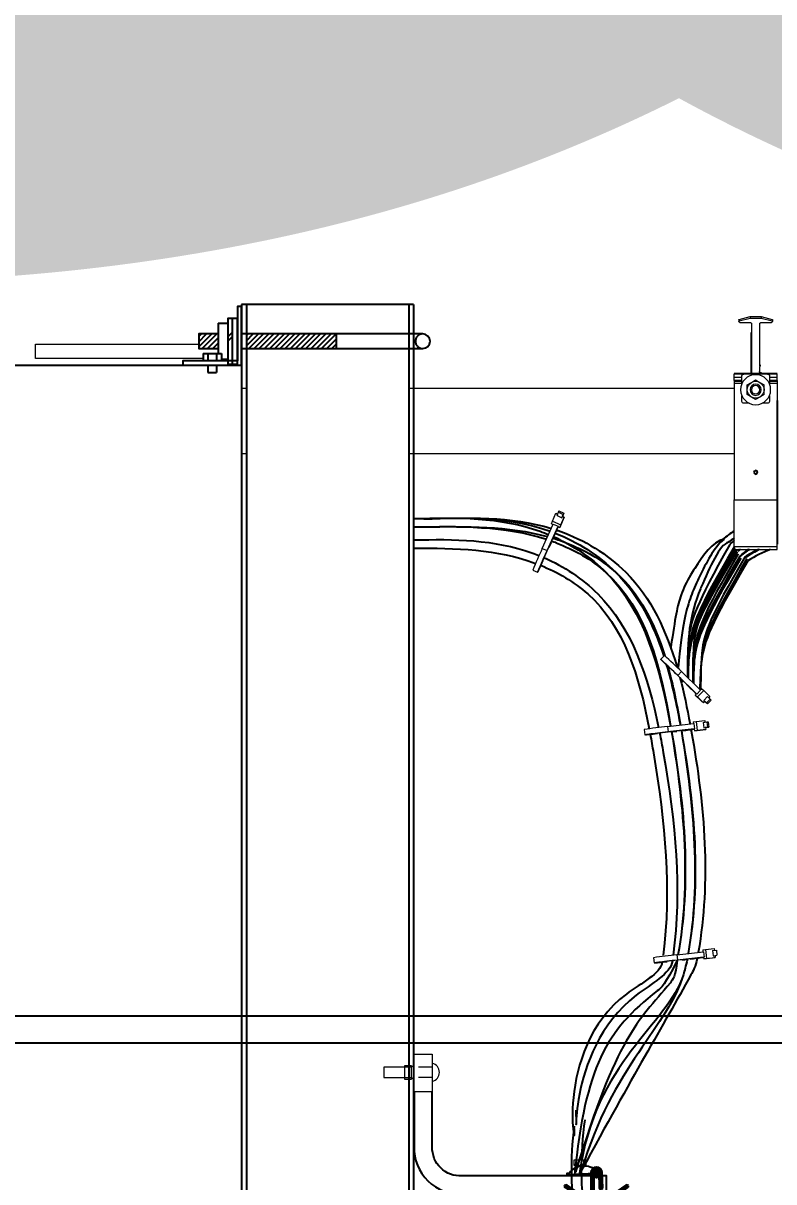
# Model space of a CAD drawing. Header units: feet. Extents: x -17 to 453, y -41 to 31.
# Drawn here: x 70.458 to 71.914, y -6.704 to -4.458 of the extents above; entities that cross this region are included whole.
import ezdxf
from ezdxf.enums import TextEntityAlignment as Align

# ---------------------------------------------------------------- set-up
doc = ezdxf.new("R2018")
doc.units = ezdxf.units.FT
doc.header["$MEASUREMENT"] = 0
doc.linetypes.add('HIDDEN', pattern=[0.375, 0.25, -0.125])
doc.linetypes.add('HIDDEN2', pattern=[0.1875, 0.125, -0.0625])
for name, color, linetype in [('ATI CENTER SUPPORT', 7, 'Continuous'), ('DC STRING CABLES', 30, 'Continuous'), ('E-COMB-BOX', 42, 'Continuous'), ('E-DETL', 1, 'Continuous'), ('G-ANNO-TEXT', 1, 'Continuous'), ('PDF2_Geometry', 7, 'Continuous'), ('S-BEAM', 7, 'Continuous'), ('S-BOLT', 93, 'Continuous'), ('S-STEL-ANGL', 3, 'Continuous')]:
    doc.layers.add(name, color=color, linetype=linetype)
doc.styles.add('NEI-A', font='arial.ttf')
doc.styles.get("Standard").update_dxf_attribs({"font": 'arial.ttf'})

# ---------------------------------------------------------------- blocks, each defined once
blk = doc.blocks.new('CLAMP')
at = {"color": 3, "linetype": 'Continuous', "lineweight": 15}
for p, q in [((-0.0144, 0.1299), (-0.0144, 0.12874)), ((-0.0048, 0.13264), (-0.01417, 0.13019)), ((-0.0048, 0.13149), (-0.01417, 0.12904)), ((-0.01417, 0.13019), (-0.01417, 0.12904)), ((-0.0048, 0.13264), (-0.0048, 0.13149)), ((0.0048, 0.13264), (-0.0048, 0.13264)), ((0.0048, 0.13149), (-0.0048, 0.13149)), ((0.0048, 0.13264), (0.0048, 0.13149)), ((0.01417, 0.13019), (0.0048, 0.13264)), ((0.01417, 0.12904), (0.0048, 0.13149)), ((0.01417, 0.13019), (0.01417, 0.12904)), ((0.0144, 0.1299), (0.0144, 0.12874)), ((-0.01312, 0.12747), (-0.004, 0.12747)), ((-0.0032, 0.12667), (-0.0032, 0.09099)), ((0.0032, 0.12421), (0.0032, 0.12667)), ((0.0032, 0.09099), (0.0032, 0.12421)), ((0.004, 0.12747), (0.01312, 0.12747)), ((-0.00371, 0.09163), (-0.0037, 0.09164)), ((-0.00371, 0.09163), (-0.00371, 0.09048)), ((-0.0032, 0.09099), (-0.00371, 0.09048)), ((-0.00371, 0.09048), (-0.0032, 0.08997)), ((-0.0032, 0.09214), (-0.0037, 0.09164)), ((-0.0032, 0.08997), (-0.0032, 0.08509)), ((0.0032, 0.09214), (0.0037, 0.09164)), ((0.0032, 0.09099), (0.00371, 0.09048)), ((0.00371, 0.09048), (0.0032, 0.08997)), ((0.0032, 0.08391), (0.0032, 0.08997)), ((0.00371, 0.09163), (0.0037, 0.09164)), ((0.00371, 0.09163), (0.00371, 0.09048)), ((-0.01823, 0.08077), (-0.01823, 0.08391)), ((-0.01823, 0.07824), (-0.01823, 0.08077)), ((-0.01823, 0.08077), (-0.01172, 0.08077)), ((-0.01172, 0.08281), (-0.01172, 0.08214)), ((-0.01172, 0.08214), (-0.01172, 0.07551)), ((-0.00718, 0.08391), (-0.01022, 0.08373)), ((-0.01022, 0.08391), (-0.01022, 0.08373)), ((-0.00355, 0.0851), (-0.00486, 0.0851)), ((-0.00355, 0.0851), (-0.00486, 0.0851)), ((-0.00486, 0.08479), (-0.00415, 0.08484)), ((-0.00415, 0.08409), (-0.00486, 0.08405)), ((-0.00415, 0.08484), (-0.00415, 0.08409)), ((0.01022, 0.08373), (0.00718, 0.08391)), ((0.01022, 0.08391), (0.01022, 0.08373)), ((0.01172, 0.08281), (0.01172, 0.08214)), ((0.01172, 0.07551), (0.01172, 0.08214)), ((0.01172, 0.08077), (0.01823, 0.08077)), ((0.01823, 0.08077), (0.01823, 0.08391)), ((0.01823, 0.07824), (0.01823, 0.08077)), ((-0.01823, 0.07824), (-0.01823, 0.07779)), ((-0.01823, 0.07824), (-0.01172, 0.07824)), ((-0.01823, 0.07779), (-0.01823, 0.07584)), ((-0.01172, 0.07779), (-0.01823, 0.07779)), ((-0.01823, 0.07584), (-0.01823, -0.02358)), ((-0.01172, 0.07584), (-0.01823, 0.07584)), ((-0.0036, 0.07661), (-0.00719, 0.07453)), ((-0.00719, 0.07038), (-0.00719, 0.07453)), ((-0.00719, 0.06623), (-0.00719, 0.07038)), ((0, 0.07868), (-0.0036, 0.07661)), ((0.0036, 0.07661), (0, 0.07868)), ((0.00719, 0.07453), (0.0036, 0.07661)), ((0.00719, 0.07038), (0.00719, 0.07453)), ((0.00719, 0.06623), (0.00719, 0.07038)), ((0.01172, 0.07824), (0.01823, 0.07824)), ((0.01823, 0.07779), (0.01172, 0.07779)), ((0.01823, 0.07584), (0.01172, 0.07584)), ((0.01823, 0.07824), (0.01823, 0.07779)), ((0.01823, 0.07779), (0.01823, 0.07584)), ((0.01823, 0.07584), (0.01823, -0.02358)), ((-0.01172, 0.06525), (-0.01172, 0.06046)), ((-0.00719, 0.06623), (-0.0036, 0.06415)), ((-0.0036, 0.06415), (0, 0.06208)), ((0, 0.06208), (0.0036, 0.06415)), ((0.0036, 0.06415), (0.00719, 0.06623)), ((0.01172, 0.06046), (0.01172, 0.06525)), ((-0.01012, 0.05887), (-0.00558, 0.05887)), ((0.00558, 0.05887), (0.01012, 0.05887)), ((0.01823, -0.02358), (-0.01823, -0.02358)), ((-0.01823, -0.06327), (-0.01823, -0.02358)), ((0.01823, -0.06327), (0.01823, -0.02358)), ((0.01823, -0.06327), (-0.01823, -0.06327)), ((-0.01823, -0.06573), (-0.01823, -0.06327)), ((0.01823, -0.06573), (-0.01823, -0.06573)), ((0.01823, -0.06573), (0.01823, -0.06327))]:
    blk.add_line(p, q, dxfattribs=at)
at = {"color": 3}
for p, q in [((-0.01823, 0.08391), (0.01823, 0.08391)), ((-0.01823, 0.0612), (-0.01823, -0.0612))]:
    blk.add_line(p, q, dxfattribs=at)
at = {"color": 3, "linetype": 'Continuous', "lineweight": 15}
for radius in [0.0128, 0.0048, 0.0036]:
    blk.add_circle((0, 0.07038), radius, dxfattribs=at)
at = {"color": 3}
blk.add_circle((0, 0), 0.00147, dxfattribs=at)
at = {"color": 3, "linetype": 'Continuous', "lineweight": 15}
for centre, radius, start, end in [((-0.0141, 0.1299), 0.0003, 104.67201, 179.98176), ((-0.0141, 0.12874), 0.0003, 104.67201, 179.98176), ((-0.01312, 0.12875), 0.00128, 180.02729, 270.02727), ((0.01312, 0.12875), 0.00128, 269.97273, 359.97271), ((0.0141, 0.1299), 0.0003, 0.01824, 75.32799), ((0.0141, 0.12874), 0.0003, 0.01824, 75.32799), ((-0.004, 0.12667), 0.000799, 0.02729, 90.02727), ((0.004, 0.12667), 0.000799, 89.97273, 179.97271), ((-0.01034, 0.0829), 0.00139, 133.11032, 183.53334), ((-0.01012, 0.08214), 0.0016, 93.32242, 179.97484), ((-0.00421, 0.08509), 0.00101, 273.32242, 359.97484), ((0.01012, 0.08214), 0.0016, 0.02516, 86.67758), ((0.01019, 0.08283), 0.00154, 359.07924, 44.42827), ((0, 0.07038), 0.00719, 120, 180), ((0, 0.07038), 0.00719, 180, 240), ((0, 0.07038), 0.00719, 60, 120), ((0, 0.07038), 0.00719, 0, 60), ((0, 0.07038), 0.00719, 300, 0), ((-0.01012, 0.06046), 0.0016, 180.02729, 270.02727), ((0, 0.07038), 0.00719, 240, 300), ((0.01012, 0.06046), 0.0016, 269.97273, 359.97271)]:
    blk.add_arc(centre, radius, start, end, dxfattribs=at)
blk.add_ellipse((-0.00421, 0.08591), major_axis=(0, 0.00107), ratio=0.942202, start_param=3.200091, end_param=4.712389, dxfattribs=at)
blk = doc.blocks.new('DETAIL_TITLE')
at = {"style": 'NEI-A', "flags": 8}
blk.add_attdef('#', text='', height=0.2, dxfattribs=at).set_placement((0.5922, -0.5109), align=Align.MIDDLE_CENTER)
at = {"lineweight": 30, "style": '', "flags": 104}
blk.add_attdef('DETAIL_TITLE', text='', height=0.2, dxfattribs=at).set_placement((0.9099, -0.5251), align=Align.BOTTOM_LEFT)
at = {"style": 'NEI-A'}
for tag, p in [('SCALE:', (0.9386, -0.7379)), ('1"_=_', (1.5474, -0.7379))]:
    blk.add_attdef(tag, text='', height=0.1, dxfattribs=at).set_placement(p, align=Align.BOTTOM_LEFT)
blk = doc.blocks.new('AWM 31-0150-01')
at = {"layer": 'PDF2_Geometry', "lineweight": 40}
for points in [[(-0.352, 0.014), (-0.391, -1.061)], [(-0.2, 0.008), (-0.233, -1.066)], [(0.2, -2.141), (0.2, 0.003)], [(0.357, -1.922), (0.357, 0.003)], [(-2.169, -1.021), (-0.11, -2.428)], [(-2.079, -0.892), (-0.042, -2.288)], [(0.115, -2.428), (2.169, -1.021)], [(0.481, -1.989), (2.079, -0.892)], [(-2.472, -2.231), (-3.029, -2.231)], [(-2.681, -2.389), (-3.029, -2.389)], [(-2.405, -2.361), (-2.399, -2.338)], [(0.042, -2.286), (0.166, -2.201)], [(2.411, -2.361), (2.405, -2.338)], [(2.478, -2.231), (3.035, -2.231)], [(2.681, -2.389), (3.035, -2.389)], [(-0.92, -3.644), (-2.568, -2.513)], [(-0.869, -3.486), (-2.377, -2.451)], [(-0.076, -2.496), (-0.076, -3.419)], [(0.082, -3.419), (0.082, -2.496)], [(0.875, -3.486), (2.383, -2.451)], [(0.925, -3.644), (2.568, -2.513)], [(-2.608, -3.908), (-3.029, -3.908)], [(-2.54, -4.038), (-2.534, -4.015)], [(-0.155, -3.655), (-0.875, -3.655)], [(-0.824, -3.498), (-0.155, -3.498)], [(-0.076, -3.734), (-0.076, -4.837)], [(0.082, -4.837), (0.082, -3.734)], [(0.16, -3.498), (0.83, -3.498)], [(0.88, -3.655), (0.16, -3.655)], [(2.546, -4.038), (2.535, -4.015)], [(2.613, -3.908), (3.035, -3.908)], [(-2.827, -4.066), (-3.029, -4.066)], [(-1.432, -5.062), (-2.72, -4.173)], [(-1.381, -4.904), (-2.512, -4.128)], [(1.387, -4.904), (2.518, -4.128)], [(1.432, -5.062), (2.726, -4.173)], [(2.833, -4.066), (3.035, -4.066)], [(-2.675, -5.63), (-3.029, -5.63)], [(-0.155, -5.073), (-1.387, -5.073)], [(-1.336, -4.916), (-0.155, -4.916)], [(-0.076, -5.152), (-0.076, -6.255)], [(0.082, -6.255), (0.082, -5.152)], [(0.16, -4.916), (1.342, -4.916)], [(1.387, -5.073), (0.16, -5.073)], [(2.681, -5.63), (3.035, -5.63)], [(-2.9, -5.788), (-3.029, -5.788)], [(-1.938, -6.48), (-2.788, -5.895)], [(-2.608, -5.754), (-2.602, -5.737)], [(-1.893, -6.323), (-2.579, -5.85)], [(-1.848, -6.334), (-0.155, -6.334)], [(0.16, -6.334), (1.848, -6.334)], [(1.893, -6.323), (2.585, -5.85)], [(1.944, -6.48), (2.793, -5.895)], [(2.613, -5.754), (2.608, -5.737)], [(2.9, -5.788), (3.035, -5.788)], [(-0.155, -6.491), (-1.893, -6.491)], [(-0.076, -6.57), (-0.076, -7.673)], [(0.082, -7.673), (0.082, -6.57)], [(1.899, -6.491), (0.16, -6.491)], [(-2.748, -7.347), (-3.029, -7.347)], [(-2.956, -7.504), (-3.029, -7.504)], [(-2.45, -7.898), (-2.844, -7.628)], [(-2.686, -7.471), (-2.675, -7.454)], [(-2.399, -7.741), (-2.653, -7.566)], [(-0.155, -7.91), (-2.405, -7.91)], [(-2.354, -7.752), (-0.155, -7.752)], [(-0.076, -7.988), (-0.076, -9.091)], [(0.082, -9.091), (0.082, -7.988)], [(0.16, -7.752), (2.36, -7.752)], [(2.411, -7.91), (0.16, -7.91)], [(2.405, -7.741), (2.658, -7.566)], [(2.456, -7.898), (2.85, -7.628)], [(2.686, -7.471), (2.681, -7.454)], [(2.754, -7.347), (3.035, -7.347)], [(2.962, -7.504), (3.035, -7.504)], [(-2.698, -9.316), (-3.074, -9.058)], [(-2.647, -9.159), (-2.99, -8.922)], [(2.658, -9.328), (-2.653, -9.328)], [(-2.608, -9.17), (-0.155, -9.17)], [(0.16, -9.17), (2.608, -9.17)], [(2.653, -9.159), (2.99, -8.922)], [(2.703, -9.316), (3.08, -9.058)]]:
    blk.add_lwpolyline(points, dxfattribs=at)
for centre, radius, start, end in [((0, 0), 0.357, 0.16009, 177.95878), ((0, 0), 0.2, 0.25333, 178.11979), ((-3.033, -2.312), 0.0752, 90.1758, 179.84038), ((-2.474, -2.313), 0.0756, 35.32389, 90.15228), ((0.439, -1.925), 0.0753, 242.07163, 303.51535), ((2.474, -2.313), 0.0756, 89.84772, 144.67611), ((-2.517, -2.444), 0.081, 190.0609, 235.39483), ((2.522, -2.444), 0.081, 304.60517, 349.9391), ((-2.604, -3.99), 0.0756, 35.32389, 90.15228), ((-0.158, -3.728), 0.0761, 359.41534, 90.68738), ((-3.033, -5.711), 0.0752, 90.1758, 179.84038), ((-2.677, -5.712), 0.0756, 35.32389, 90.15228), ((-0.158, -5.145), 0.0761, 359.41534, 90.68738), ((2.677, -5.712), 0.0756, 89.84772, 144.67611), ((-0.158, -6.573), 0.0761, 359.35584, 90.62798), ((-3.033, -7.428), 0.0752, 90.1758, 179.84038), ((-2.954, -7.587), 0.077, 8.46694, 90.54506), ((-2.798, -7.56), 0.081, 190.0609, 235.39483), ((-2.75, -7.428), 0.0756, 35.32389, 90.15228), ((-0.158, -7.991), 0.0761, 359.35584, 90.62798), ((2.756, -7.428), 0.0756, 89.84772, 144.67611), ((2.798, -7.56), 0.081, 304.60517, 349.9391)]:
    blk.add_arc(centre, radius, start, end, dxfattribs=at)
for points in [[(-2.184, -0.915), (-2.208, -0.948), (-2.199, -0.995), (-2.163, -1.02)], [(-2.079, -0.894), (-2.112, -0.87), (-2.159, -0.879), (-2.184, -0.915)], [(-0.391, -1.061), (-0.393, -1.102), (-0.359, -1.138), (-0.318, -1.14)], [(-0.318, -1.14), (-0.277, -1.142), (-0.241, -1.108), (-0.239, -1.066)], [(2.189, -0.915), (2.165, -0.879), (2.118, -0.87), (2.084, -0.894)], [(2.169, -1.02), (2.204, -0.995), (2.214, -0.948), (2.189, -0.915)], [(-3.108, -2.312), (-3.108, -2.355), (-3.074, -2.389), (-3.033, -2.389)], [(-2.602, -2.46), (-2.608, -2.423), (-2.639, -2.395), (-2.677, -2.395)], [(-2.407, -2.361), (-2.418, -2.393), (-2.407, -2.428), (-2.377, -2.449)], [(-2.403, -2.338), (-2.396, -2.316), (-2.399, -2.29), (-2.412, -2.269)], [(-0.042, -2.288), (-0.018, -2.303), (0.018, -2.303), (0.042, -2.286)], [(0.166, -2.201), (0.187, -2.186), (0.2, -2.164), (0.2, -2.139)], [(0.363, -1.924), (0.363, -1.954), (0.378, -1.978), (0.404, -1.991)], [(2.377, -2.449), (2.407, -2.428), (2.418, -2.393), (2.407, -2.361)], [(2.413, -2.269), (2.399, -2.29), (2.396, -2.316), (2.403, -2.338)], [(2.683, -2.395), (2.645, -2.395), (2.613, -2.423), (2.608, -2.46)], [(3.037, -2.389), (3.08, -2.389), (3.114, -2.355), (3.114, -2.314)], [(3.114, -2.314), (3.114, -2.271), (3.08, -2.237), (3.039, -2.237)], [(-0.082, -2.494), (-0.082, -2.468), (-0.095, -2.445), (-0.115, -2.43)], [(0.115, -2.43), (0.095, -2.445), (0.082, -2.468), (0.082, -2.492)], [(-3.031, -3.914), (-3.074, -3.914), (-3.108, -3.948), (-3.108, -3.989)], [(-3.108, -3.989), (-3.108, -4.032), (-3.074, -4.066), (-3.033, -4.066)], [(-2.536, -4.038), (-2.548, -4.07), (-2.536, -4.105), (-2.506, -4.126)], [(-2.533, -4.015), (-2.525, -3.993), (-2.529, -3.967), (-2.542, -3.946)], [(-0.914, -3.642), (-0.903, -3.651), (-0.888, -3.655), (-0.873, -3.655)], [(-0.869, -3.484), (-0.858, -3.494), (-0.843, -3.498), (-0.828, -3.498)], [(-0.158, -3.498), (-0.115, -3.498), (-0.082, -3.464), (-0.082, -3.423)], [(0.082, -3.421), (0.082, -3.464), (0.115, -3.498), (0.157, -3.498)], [(0.157, -3.661), (0.115, -3.661), (0.082, -3.695), (0.082, -3.738)], [(0.826, -3.498), (0.843, -3.498), (0.858, -3.494), (0.869, -3.484)], [(0.877, -3.655), (0.894, -3.655), (0.909, -3.651), (0.92, -3.642)], [(2.512, -4.126), (2.542, -4.105), (2.553, -4.07), (2.542, -4.038)], [(2.548, -3.946), (2.535, -3.967), (2.531, -3.993), (2.538, -4.015)], [(2.611, -3.914), (2.585, -3.914), (2.563, -3.925), (2.548, -3.946)], [(3.037, -4.066), (3.08, -4.066), (3.114, -4.032), (3.114, -3.991)], [(3.114, -3.991), (3.114, -3.948), (3.08, -3.914), (3.039, -3.914)], [(-2.756, -4.13), (-2.763, -4.096), (-2.795, -4.072), (-2.831, -4.072)], [(-2.752, -4.126), (-2.748, -4.145), (-2.737, -4.16), (-2.72, -4.171)], [(-0.158, -4.916), (-0.115, -4.916), (-0.082, -4.882), (-0.082, -4.841)], [(0.082, -4.839), (0.082, -4.882), (0.115, -4.916), (0.157, -4.916)], [(2.72, -4.171), (2.737, -4.16), (2.748, -4.145), (2.752, -4.126)], [(2.835, -4.072), (2.801, -4.072), (2.769, -4.096), (2.761, -4.13)], [(-1.426, -5.06), (-1.415, -5.07), (-1.4, -5.073), (-1.385, -5.073)], [(-1.375, -4.903), (-1.364, -4.912), (-1.349, -4.916), (-1.334, -4.916)], [(0.157, -5.079), (0.115, -5.079), (0.082, -5.113), (0.082, -5.156)], [(1.338, -4.916), (1.355, -4.916), (1.37, -4.912), (1.381, -4.903)], [(1.389, -5.073), (1.406, -5.073), (1.421, -5.07), (1.432, -5.06)], [(3.114, -5.713), (3.114, -5.67), (3.08, -5.636), (3.039, -5.636)], [(-3.108, -5.711), (-3.108, -5.754), (-3.074, -5.788), (-3.033, -5.788)], [(-2.823, -5.852), (-2.831, -5.818), (-2.863, -5.794), (-2.898, -5.794)], [(-2.819, -5.848), (-2.816, -5.867), (-2.804, -5.882), (-2.788, -5.893)], [(-2.609, -5.76), (-2.621, -5.792), (-2.609, -5.827), (-2.579, -5.848)], [(-2.606, -5.737), (-2.598, -5.715), (-2.602, -5.689), (-2.615, -5.668)], [(-1.887, -6.321), (-1.876, -6.33), (-1.861, -6.334), (-1.846, -6.334)], [(-0.158, -6.334), (-0.115, -6.334), (-0.082, -6.3), (-0.082, -6.259)], [(0.082, -6.257), (0.082, -6.3), (0.115, -6.334), (0.157, -6.334)], [(1.85, -6.334), (1.867, -6.334), (1.882, -6.33), (1.893, -6.321)], [(2.58, -5.848), (2.61, -5.827), (2.621, -5.792), (2.61, -5.76)], [(2.615, -5.668), (2.602, -5.689), (2.598, -5.715), (2.606, -5.737)], [(2.793, -5.893), (2.81, -5.882), (2.821, -5.867), (2.825, -5.848)], [(2.902, -5.794), (2.868, -5.794), (2.836, -5.818), (2.829, -5.852)], [(3.037, -5.788), (3.08, -5.788), (3.114, -5.754), (3.114, -5.713)], [(-1.938, -6.478), (-1.927, -6.488), (-1.912, -6.491), (-1.897, -6.491)], [(0.157, -6.497), (0.115, -6.497), (0.082, -6.531), (0.082, -6.574)], [(1.901, -6.491), (1.918, -6.491), (1.933, -6.488), (1.944, -6.478)], [(-3.108, -7.427), (-3.108, -7.471), (-3.074, -7.504), (-3.033, -7.504)], [(-2.683, -7.476), (-2.694, -7.508), (-2.683, -7.544), (-2.653, -7.564)], [(-2.679, -7.454), (-2.671, -7.431), (-2.675, -7.405), (-2.688, -7.384)], [(-2.45, -7.896), (-2.439, -7.906), (-2.424, -7.91), (-2.409, -7.91)], [(-2.399, -7.739), (-2.388, -7.748), (-2.373, -7.752), (-2.358, -7.752)], [(-0.158, -7.752), (-0.115, -7.752), (-0.082, -7.718), (-0.082, -7.677)], [(0.082, -7.675), (0.082, -7.718), (0.115, -7.752), (0.157, -7.752)], [(0.157, -7.915), (0.115, -7.915), (0.082, -7.949), (0.082, -7.992)], [(2.362, -7.752), (2.379, -7.752), (2.394, -7.748), (2.405, -7.739)], [(2.407, -7.91), (2.424, -7.91), (2.439, -7.906), (2.45, -7.896)], [(2.658, -7.564), (2.688, -7.544), (2.7, -7.508), (2.688, -7.476)], [(2.694, -7.384), (2.681, -7.405), (2.677, -7.431), (2.685, -7.454)], [(2.958, -7.51), (2.921, -7.51), (2.889, -7.538), (2.883, -7.576)], [(3.037, -7.504), (3.08, -7.504), (3.114, -7.471), (3.114, -7.429)], [(3.114, -7.429), (3.114, -7.386), (3.08, -7.352), (3.039, -7.352)], [(-3.095, -8.945), (-3.119, -8.979), (-3.11, -9.026), (-3.074, -9.05)], [(-2.99, -8.924), (-3.024, -8.9), (-3.071, -8.909), (-3.095, -8.945)], [(-2.698, -9.315), (-2.686, -9.324), (-2.671, -9.328), (-2.656, -9.328)], [(-2.647, -9.157), (-2.636, -9.166), (-2.621, -9.17), (-2.606, -9.17)], [(-0.158, -9.17), (-0.115, -9.17), (-0.082, -9.136), (-0.082, -9.095)], [(0.082, -9.093), (0.082, -9.136), (0.115, -9.17), (0.157, -9.17)], [(2.61, -9.17), (2.626, -9.17), (2.641, -9.166), (2.653, -9.157)], [(2.655, -9.328), (2.671, -9.328), (2.686, -9.324), (2.698, -9.315)], [(3.101, -8.945), (3.076, -8.909), (3.03, -8.9), (2.996, -8.924)], [(3.08, -9.05), (3.116, -9.026), (3.125, -8.979), (3.101, -8.945)]]:
    blk.add_open_spline(points, degree=3, dxfattribs=at)

msp = doc.modelspace()

# ---------------------------------------------------------------- hatches: boundary and pattern name
at = {"layer": 'S-BOLT'}
h = msp.add_hatch(dxfattribs=at)
h.set_pattern_fill('ANSI31', color=256, scale=0.056876)
h.set_pattern_definition([(45, (73.984143, -7.167986), (-0.005027202, 0.005027202), [])])
h.paths.add_polyline_path([(70.89074, -5.06001), (71.06563, -5.06001), (71.06563, -5.08845), (70.89074, -5.08845)])
h.paths.add_polyline_path([(70.79826, -5.06001), (70.83592, -5.06001), (70.83592, -5.08845), (70.79826, -5.08845)])

# ---------------------------------------------------------------- linework, layer by layer
for p, q in [((71.53137, -6.68937), (71.53137, -6.69149)), ((71.54456, -6.68862), (71.54456, -6.69149)), ((71.5738, -6.6945), (71.57289, -6.69508))]:
    msp.add_line(p, q)
at = {"color": 1, "extrusion": (0, -1, 0), "const_width": 4.44955, "elevation": 5.05703}
for points in [[(69.49272, 0), (70.83592, 0)], [(71.21493, 0), (71.87015, 0)]]:
    msp.add_lwpolyline(points, dxfattribs=at)
at = {"color": 1, "extrusion": (0, 1, 0), "const_width": 4.44955, "elevation": -5.13747}
msp.add_lwpolyline([(-71.21538, 0), (-71.83516, 0)], dxfattribs=at)
for points in [[(71.21606, -6.52913), (71.21606, -6.6363, 0.4344778), (71.3095, -6.72804), (71.58927, -6.72804), (71.58927, -6.6928), (71.30864, -6.6928, -0.4402873), (71.2513, -6.63679), (71.2513, -6.52913)], [(71.51282, -6.6928), (71.51282, -6.69085), (71.51459, -6.69149), (71.5159, -6.69085), (71.5159, -6.69149), (71.56601, -6.69149), (71.56653, -6.69077, 0.1836781), (71.56806, -6.69193, 0.1718381), (71.57246, -6.69159, 0.2157082), (71.57395, -6.68941, 0.0421125), (71.57405, -6.68827)], [(71.51456, -6.69149), (71.51285, -6.69056), (71.51285, -6.68775, -0.2452334), (71.51654, -6.68775, -0.4583544), (71.57072, -6.68326, -0.1356561), (71.57285, -6.68532)], [(71.51459, -6.69149), (71.51597, -6.68983), (71.5658, -6.6874), (71.56609, -6.68776), (71.56634, -6.68732, -0.3935693), (71.57, -6.68428, -0.1084821), (71.57285, -6.68532)]]:
    msp.add_lwpolyline(points, format="xyb")
for centre, radius in [((71.57009, -6.68826), 0.00396), ((71.56695, -6.68856), 0.000761), ((71.56723, -6.68696), 0.000761), ((71.56738, -6.68999), 0.000761), ((71.56824, -6.68574), 0.000761), ((71.56852, -6.68843), 0.000761), ((71.56859, -6.69103), 0.000761), ((71.56919, -6.68702), 0.000761), ((71.56937, -6.68966), 0.000761), ((71.56965, -6.68514), 0.000761), ((71.57009, -6.69147), 0.000761), ((71.57012, -6.68829), 0.000761), ((71.57076, -6.68684), 0.000761), ((71.57086, -6.69009), 0.000761), ((71.57121, -6.68532), 0.000761), ((71.57176, -6.68809), 0.000761), ((71.57236, -6.69046), 0.000761), ((71.57249, -6.68619), 0.000761), ((71.57314, -6.68914), 0.000761), ((71.57321, -6.68759), 0.000761)]:
    msp.add_circle(centre, radius)
for centre, radius, start, end in [((71.56999, -6.68854), 0.00716, 13.71434, 293.91757), ((71.57185, -6.69002), 0.00281, 277.95925, 38.35521), ((71.57001, -6.68847), 0.00713, 302.17194, 13.25795)]:
    msp.add_arc(centre, radius, start, end)
at = {"layer": 'ATI CENTER SUPPORT', "color": 2}
msp.add_line((71.87015, -5.05703), (71.87015, -5.13747), dxfattribs=at)
at = {"layer": 'ATI CENTER SUPPORT', "color": 8, "linetype": 'Continuous', "lineweight": 15}
for p, q in [((70.88135, -5.16539), (70.89074, -5.16539)), ((71.20555, -5.16539), (71.83711, -5.16539)), ((70.88135, -5.29203), (70.89074, -5.29203)), ((71.20555, -5.29203), (71.83711, -5.29203))]:
    msp.add_line(p, q, dxfattribs=at)
at = {"layer": 'ATI CENTER SUPPORT', "color": 1, "linetype": 'Continuous', "lineweight": 15}
for p, q in [((71.21493, -6.45699), (71.21493, -6.52913)), ((71.21493, -6.45699), (71.2513, -6.45699)), ((71.2513, -6.45699), (71.2513, -6.52913)), ((71.21087, -6.4821), (71.15715, -6.4821)), ((71.15715, -6.4821), (71.15715, -6.50226)), ((71.21087, -6.47914), (71.19749, -6.47914)), ((71.19749, -6.47914), (71.19749, -6.50511)), ((71.21493, -6.47914), (71.21087, -6.4821)), ((71.21087, -6.50511), (71.21087, -6.47914)), ((71.2513, -6.4821), (71.22457, -6.4821)), ((71.15715, -6.50226), (71.21087, -6.50226)), ((71.19749, -6.50511), (71.21087, -6.50511)), ((71.21087, -6.50226), (71.21493, -6.50562)), ((71.2513, -6.50226), (71.22457, -6.50226)), ((71.21493, -6.52913), (71.2513, -6.52913)), ((71.54986, -6.66218), (71.52608, -6.66218)), ((71.52608, -6.66218), (71.52608, -6.672)), ((71.52608, -6.672), (71.54986, -6.672)), ((71.53137, -6.66218), (71.53137, -6.67589)), ((71.54456, -6.66218), (71.54456, -6.67298)), ((71.54986, -6.672), (71.54986, -6.66218))]:
    msp.add_line(p, q, dxfattribs=at)
at = {"layer": 'ATI CENTER SUPPORT', "color": 2, "extrusion": (-1, 0, -1.22465e-16), "const_width": 4.44955, "elevation": -71.87129}
msp.add_lwpolyline([(5.13747, 0), (5.05703, 0)], dxfattribs=at)
at = {"layer": 'ATI CENTER SUPPORT', "color": 8, "linetype": 'Continuous', "lineweight": 15}
msp.add_lwpolyline([(70.8067, -5.10746), (70.48192, -5.10746), (70.48192, -5.07978), (70.79826, -5.07978)], dxfattribs=at)
msp.add_arc((71.24718, -6.49202), 0.01789, 283.31521, 76.68479, dxfattribs=at)
at = {"layer": 'DC STRING CABLES'}
for points, knots in [([(71.21576, -5.41885), (71.30601, -5.4159), (71.39629, -5.41295), (71.47973, -5.44276), (71.47976, -5.44277)], [0, 0, 0, 0, 4.659376, 4.6607503, 4.6607503, 4.6607503, 4.6607503]), ([(71.21493, -5.41825), (71.29901, -5.41565), (71.38863, -5.41493), (71.47144, -5.44683), (71.47689, -5.44909)], [0.3172302, 0.3172302, 0.3172302, 0.3172302, 4.659376, 4.9677961, 4.9677961, 4.9677961, 4.9677961]), ([(71.21493, -5.45969), (71.29369, -5.45757), (71.3767, -5.45867), (71.45382, -5.48801), (71.45836, -5.48985)], [0.5886467, 0.5886467, 0.5886467, 0.5886467, 4.659376, 4.9155113, 4.9155113, 4.9155113, 4.9155113]), ([(71.48503, -5.45603), (71.49379, -5.45871), (71.53777, -5.47387), (71.63738, -5.5309), (71.68285, -5.62141), (71.7024, -5.68439)], [4.3905786, 4.3905786, 4.3905786, 4.3905786, 4.8751145, 6.8438181, 10.2079612, 10.2079612, 10.2079612, 10.2079612]), ([(71.48633, -5.45315), (71.52402, -5.47002), (71.65267, -5.55577), (71.69332, -5.70952), (71.71364, -5.82089)], [5.1467727, 5.1467727, 5.1467727, 5.1467727, 7.3005954, 13.0023604, 13.0023604, 13.0023604, 13.0023604]), ([(71.48941, -5.44638), (71.53313, -5.46344), (71.6306, -5.52478), (71.68014, -5.62315), (71.70024, -5.68483)], [4.8410384, 4.8410384, 4.8410384, 4.8410384, 7.3005954, 10.6386423, 10.6386423, 10.6386423, 10.6386423]), ([(71.49213, -5.44039), (71.4944, -5.44115), (71.54407, -5.45832), (71.65492, -5.52572), (71.70581, -5.63646), (71.72616, -5.7065)], [4.5327918, 4.5327918, 4.5327918, 4.5327918, 4.659376, 7.3005954, 11.0259441, 11.0259441, 11.0259441, 11.0259441]), ([(71.8174, -5.4578), (71.7941, -5.46359), (71.77723, -5.48943), (71.76037, -5.51527), (71.75763, -5.51947), (71.75489, -5.52367), (71.7523, -5.52794), (71.74492, -5.5401), (71.72875, -5.5735), (71.72263, -5.60994), (71.71398, -5.6678)], [5.4859421, 5.4859421, 5.4859421, 5.4859421, 7.0820724, 7.0820724, 7.0820724, 7.3414515, 7.3414515, 7.3414515, 8.0800101, 9.2796074, 9.2796074, 9.2796074, 9.2796074]), ([(71.8174, -5.4578), (71.79699, -5.47522), (71.78301, -5.5035), (71.76904, -5.53177), (71.7672, -5.53549), (71.76537, -5.5392), (71.76362, -5.54296), (71.75829, -5.55442), (71.744, -5.59201), (71.73543, -5.6311), (71.72832, -5.70697)], [1.4614435, 1.4614435, 1.4614435, 1.4614435, 3.1212178, 3.1212178, 3.1212178, 3.3392772, 3.3392772, 3.3392772, 4.0041786, 5.448444, 5.448444, 5.448444, 5.448444]), ([(71.83711, -5.4558), (71.83296, -5.45863), (71.82867, -5.46176), (71.82449, -5.46505), (71.82427, -5.46523)], [1.31604295, 1.31604295, 1.31604295, 1.31604295, 1.5818523, 1.59687353, 1.59687353, 1.59687353, 1.59687353]), ([(71.48251, -5.46158), (71.48563, -5.46269), (71.52383, -5.47692), (71.6581, -5.55378), (71.69462, -5.708), (71.71374, -5.82088)], [4.7008971, 4.7008971, 4.7008971, 4.7008971, 4.8751145, 6.8438181, 12.542802, 12.542802, 12.542802, 12.542802]), ([(71.8283, -5.4684), (71.76202, -5.58596), (71.74779, -5.6361), (71.74624, -5.68734), (71.74609, -5.72216)], [7.2585305, 7.2585305, 7.2585305, 7.2585305, 8.8243271, 9.9570716, 9.9570716, 9.9570716, 9.9570716]), ([(71.82917, -5.4634), (71.81144, -5.46386), (71.79371, -5.50385), (71.77599, -5.54384), (71.77446, -5.54728), (71.77293, -5.55072), (71.77147, -5.5542), (71.7611, -5.57886), (71.74709, -5.63116), (71.74684, -5.68466), (71.74683, -5.72476)], [4.9397204, 4.9397204, 4.9397204, 4.9397204, 7.2275003, 7.2275003, 7.2275003, 7.4245416, 7.4245416, 7.4245416, 8.8243271, 10.2358686, 10.2358686, 10.2358686, 10.2358686]), ([(71.84019, -5.47871), (71.76599, -5.60187), (71.75109, -5.65005), (71.74795, -5.69926), (71.74751, -5.72717)], [6.9949312, 6.9949312, 6.9949312, 6.9949312, 8.8243271, 9.5936648, 9.5936648, 9.5936648, 9.5936648]), ([(71.83698, -5.4736), (71.76489, -5.59475), (71.75014, -5.64464), (71.74799, -5.69562), (71.74773, -5.71463)], [7.1375706, 7.1375706, 7.1375706, 7.1375706, 8.8243271, 9.8254914, 9.8254914, 9.8254914, 9.8254914]), ([(71.84052, -5.47927), (71.77166, -5.59693), (71.75637, -5.65064), (71.75656, -5.70698), (71.75656, -5.73543), (71.75656, -5.73604)], [7.1968332, 7.1968332, 7.1968332, 7.1968332, 8.646749, 10.1141937, 10.1466059, 10.1466059, 10.1466059, 10.1466059]), ([(71.8377, -5.47474), (71.77076, -5.58973), (71.75716, -5.64052), (71.75735, -5.69534), (71.75734, -5.72539), (71.75734, -5.72762)], [7.3618086, 7.3618086, 7.3618086, 7.3618086, 8.646749, 10.1141937, 10.231989, 10.231989, 10.231989, 10.231989]), ([(71.8648, -5.47792), (71.86369, -5.47866), (71.85906, -5.48187), (71.85088, -5.48877), (71.84759, -5.49153)], [4.83417118, 4.83417118, 4.83417118, 4.83417118, 4.90495945, 5.13230287, 5.13230287, 5.13230287, 5.13230287]), ([(71.8648, -5.47792), (71.86369, -5.47866), (71.85906, -5.48187), (71.85462, -5.48533), (71.85133, -5.48809)], [4.83417118, 4.83417118, 4.83417118, 4.83417118, 4.90495945, 5.13230287, 5.13230287, 5.13230287, 5.13230287]), ([(71.88583, -5.47792), (71.87717, -5.48221), (71.86784, -5.48762), (71.85918, -5.49394), (71.85827, -5.49461)], [4.39714909, 4.39714909, 4.39714909, 4.39714909, 4.90495945, 4.96470269, 4.96470269, 4.96470269, 4.96470269]), ([(71.46791, -5.49387), (71.5066, -5.51081), (71.6256, -5.58938), (71.66997, -5.72563), (71.69026, -5.82349)], [5.0961601, 5.0961601, 5.0961601, 5.0961601, 7.3005954, 12.330916, 12.330916, 12.330916, 12.330916]), ([(71.84251, -5.48252), (71.76642, -5.60731), (71.75148, -5.65385), (71.74754, -5.70135), (71.74699, -5.72532)], [6.8734961, 6.8734961, 6.8734961, 6.8734961, 8.8243271, 9.3864259, 9.3864259, 9.3864259, 9.3864259]), ([(71.84988, -5.49512), (71.77597, -5.61861), (71.75991, -5.66824), (71.75718, -5.71961), (71.75684, -5.73631)], [6.8170484, 6.8170484, 6.8170484, 6.8170484, 8.646749, 9.5260814, 9.5260814, 9.5260814, 9.5260814]), ([(71.84777, -5.49143), (71.77556, -5.61311), (71.7597, -5.66406), (71.75786, -5.71684), (71.75768, -5.73713)], [6.9380093, 6.9380093, 6.9380093, 6.9380093, 8.646749, 9.7146537, 9.7146537, 9.7146537, 9.7146537]), ([(71.84481, -5.48637), (71.77448, -5.60588), (71.75888, -5.65848), (71.75815, -5.713), (71.75812, -5.73756)], [7.0793461, 7.0793461, 7.0793461, 7.0793461, 8.646749, 9.9400195, 9.9400195, 9.9400195, 9.9400195]), ([(71.86363, -5.50021), (71.78973, -5.6237), (71.77282, -5.67594), (71.77069, -5.73011), (71.77047, -5.74953)], [6.8170484, 6.8170484, 6.8170484, 6.8170484, 8.646749, 9.6686441, 9.6686441, 9.6686441, 9.6686441]), ([(71.86152, -5.49651), (71.78931, -5.6182), (71.77264, -5.67179), (71.77146, -5.7274), (71.77139, -5.75042)], [6.9380093, 6.9380093, 6.9380093, 6.9380093, 8.646749, 9.8585601, 9.8585601, 9.8585601, 9.8585601]), ([(71.85857, -5.49146), (71.78823, -5.61097), (71.77196, -5.66583), (71.77187, -5.72279), (71.77188, -5.74966)], [7.0793461, 7.0793461, 7.0793461, 7.0793461, 8.646749, 10.0632139, 10.0632139, 10.0632139, 10.0632139]), ([(71.46134, -5.50873), (71.4947, -5.52219), (71.61294, -5.59123), (71.65306, -5.72542), (71.67213, -5.82586)], [4.9601861, 4.9601861, 4.9601861, 4.9601861, 6.8438181, 11.9216807, 11.9216807, 11.9216807, 11.9216807]), ([(71.67401, -5.83594), (71.67621, -5.84799), (71.70165, -5.99596), (71.71544, -6.1388), (71.69915, -6.26491)], [12.09148, 12.09148, 12.09148, 12.09148, 12.6997435, 19.5495085, 19.5495085, 19.5495085, 19.5495085]), ([(71.69233, -5.83368), (71.69487, -5.84637), (71.72225, -5.99323), (71.73542, -6.13801), (71.71856, -6.26491)], [12.5053467, 12.5053467, 12.5053467, 12.5053467, 13.1565208, 20.0174396, 20.0174396, 20.0174396, 20.0174396]), ([(71.73433, -5.82884), (71.73439, -5.8292), (71.7608, -5.97712), (71.77276, -6.12293), (71.74753, -6.26148)], [13.1380285, 13.1380285, 13.1380285, 13.1380285, 13.1565208, 20.713554, 20.713554, 20.713554, 20.713554]), ([(71.73433, -5.82884), (71.73441, -5.82929), (71.7593, -5.97911), (71.77219, -6.12365), (71.74751, -6.26148)], [12.6768201, 12.6768201, 12.6768201, 12.6768201, 12.6997435, 20.2487581, 20.2487581, 20.2487581, 20.2487581]), ([(71.75322, -5.82679), (71.75341, -5.82784), (71.77986, -5.97567), (71.79189, -6.12139), (71.76718, -6.25928)], [13.103143, 13.103143, 13.103143, 13.103143, 13.1565208, 20.6735066, 20.6735066, 20.6735066, 20.6735066]), ([(71.6974, -6.27773), (71.69397, -6.30129), (71.47156, -6.4039), (71.53372, -6.67933), (71.5268, -6.59683)], [19.7818348, 19.7818348, 19.7818348, 19.7818348, 21.0651842, 27.5070103, 27.5070103, 27.5070103, 27.5070103]), ([(71.71747, -6.27558), (71.71326, -6.30121), (71.4971, -6.40924), (71.53491, -6.66924), (71.53036, -6.56536)], [20.248696, 20.248696, 20.248696, 20.248696, 21.5219615, 27.743092, 27.743092, 27.743092, 27.743092]), ([(71.72636, -6.27456), (71.7031, -6.32244), (71.59034, -6.40668), (71.54936, -6.48029), (71.52719, -6.69061)], [21.0095298, 21.0095298, 21.0095298, 21.0095298, 21.5219615, 28.4143985, 28.4143985, 28.4143985, 28.4143985]), ([(71.7264, -6.27456), (71.7231, -6.30616), (71.65076, -6.39505), (71.61055, -6.42006), (71.52902, -6.68562)], [20.545889, 20.545889, 20.545889, 20.545889, 21.0651842, 27.951531, 27.951531, 27.951531, 27.951531]), ([(71.74616, -6.27231), (71.74252, -6.28717), (71.71883, -6.39414), (71.56628, -6.47179), (71.5371, -6.68749)], [20.545889, 20.545889, 20.545889, 20.545889, 21.0651842, 27.7307788, 27.7307788, 27.7307788, 27.7307788]), ([(71.76518, -6.27108), (71.76174, -6.28709), (71.70195, -6.39602), (71.6395, -6.49971), (71.54109, -6.68176)], [21.0095298, 21.0095298, 21.0095298, 21.0095298, 21.5219615, 27.9699962, 27.9699962, 27.9699962, 27.9699962]), ([(71.74613, -6.27231), (71.74248, -6.28709), (71.7185, -6.3943), (71.59953, -6.48212), (71.54109, -6.68176)], [21.0095298, 21.0095298, 21.0095298, 21.0095298, 21.5219615, 28.1937087, 28.1937087, 28.1937087, 28.1937087]), ([(71.52644, -6.59612), (71.51857, -6.65913), (71.5191, -6.75243), (71.54353, -6.84122), (71.55129, -6.86944)], [28.3391401, 28.3391401, 28.3391401, 28.3391401, 31.6461125, 33.1870738, 33.1870738, 33.1870738, 33.1870738]), ([(71.54729, -6.58382), (71.53782, -6.65073), (71.53726, -6.74832), (71.56275, -6.84094), (71.57051, -6.86916)], [28.5860616, 28.5860616, 28.5860616, 28.5860616, 32.1028898, 33.6438512, 33.6438512, 33.6438512, 33.6438512])]:
    msp.add_open_spline(points, degree=3, knots=knots, dxfattribs=at)
for points in [[(71.23501, -5.41885), (71.31928, -5.41609), (71.40356, -5.41334), (71.48227, -5.43724)], [(71.21625, -5.43436), (71.30383, -5.433), (71.39141, -5.43164), (71.47274, -5.45824)], [(71.23551, -5.43436), (71.31704, -5.4331), (71.39857, -5.43183), (71.47506, -5.45312)], [(71.83711, -5.44229), (71.82951, -5.44723), (71.82212, -5.45253), (71.81498, -5.45816)], [(71.21493, -5.47579), (71.29623, -5.47496), (71.37684, -5.47722), (71.45174, -5.50502)], [(71.83711, -5.46043), (71.83414, -5.46304), (71.83124, -5.46573), (71.82841, -5.4685)], [(71.83711, -5.47303), (71.8366, -5.47347), (71.8361, -5.47391), (71.8356, -5.47436)], [(71.83711, -5.47409), (71.83684, -5.47437), (71.83656, -5.47466), (71.83629, -5.47494)], [(71.84618, -5.47792), (71.84514, -5.47884), (71.84411, -5.47978), (71.84309, -5.48073)], [(71.849, -5.47792), (71.84738, -5.47915), (71.84577, -5.48041), (71.84418, -5.48169)], [(71.86687, -5.47792), (71.86157, -5.48111), (71.85267, -5.48796), (71.84768, -5.49161)], [(71.86687, -5.47792), (71.86157, -5.48111), (71.8564, -5.48453), (71.85141, -5.48817)], [(71.88408, -5.47792), (71.87475, -5.48252), (71.86569, -5.48767), (71.85706, -5.49346)], [(71.90766, -5.47792), (71.8923, -5.48382), (71.8773, -5.4909), (71.86375, -5.49997)], [(71.70525, -5.7009), (71.71668, -5.73909), (71.7252, -5.77893), (71.73251, -5.81877)], [(71.70803, -5.70352), (71.71842, -5.74087), (71.72602, -5.7799), (71.73263, -5.81876)], [(71.7316, -5.72616), (71.73942, -5.75582), (71.74576, -5.78623), (71.75137, -5.81666)], [(71.71544, -5.83103), (71.74034, -5.98132), (71.7531, -6.1263), (71.72764, -6.26491)], [(71.71546, -5.83103), (71.74185, -5.97942), (71.75364, -6.12568), (71.72764, -6.26491)]]:
    msp.add_open_spline(points, degree=3, dxfattribs=at)
at = {"layer": 'E-COMB-BOX'}
for points in [[(70.88135, -6.82673), (70.36947, -6.82673), (70.36947, -5.12044), (70.88135, -5.12044)], [(70.88135, -5.12044), (70.88135, -6.82673)]]:
    msp.add_lwpolyline(points, dxfattribs=at)
at = {"layer": 'E-DETL', "linetype": 'Continuous', "lineweight": 0}
for p, q in [((71.48431, -5.42324), (71.49127, -5.40789)), ((71.49127, -5.40789), (71.49452, -5.40934)), ((71.49326, -5.41248), (71.49595, -5.40573)), ((71.49326, -5.41248), (71.50264, -5.41669)), ((71.49595, -5.40573), (71.49708, -5.40325)), ((71.49595, -5.40573), (71.50533, -5.40994)), ((71.49708, -5.40325), (71.50646, -5.40746)), ((71.50264, -5.41669), (71.50533, -5.40994)), ((71.50264, -5.41669), (71.50377, -5.41421)), ((71.50646, -5.40746), (71.50377, -5.41421)), ((71.50401, -5.4136), (71.50743, -5.41513)), ((71.50533, -5.40994), (71.50646, -5.40746)), ((71.46463, -5.47612), (71.48602, -5.42898)), ((71.49507, -5.434), (71.47368, -5.48114)), ((71.47401, -5.48033), (71.49539, -5.43319)), ((71.48231, -5.42827), (71.48431, -5.42324)), ((71.48231, -5.42827), (71.48565, -5.42978)), ((71.48431, -5.42324), (71.50046, -5.43048)), ((71.48602, -5.42898), (71.49539, -5.43319)), ((71.49539, -5.43319), (71.49507, -5.434)), ((71.49507, -5.434), (71.49846, -5.43552)), ((71.50542, -5.42017), (71.49846, -5.43552)), ((71.49846, -5.43552), (71.50046, -5.43048)), ((71.50046, -5.43048), (71.50743, -5.41513)), ((71.50743, -5.41513), (71.50542, -5.42017)), ((71.46463, -5.47612), (71.47401, -5.48033)), ((71.47827, -5.47327), (71.48072, -5.46787)), ((71.4804, -5.46868), (71.4783, -5.47329)), ((71.47988, -5.46749), (71.48072, -5.46787)), ((71.48184, -5.46548), (71.4804, -5.46868)), ((71.48072, -5.46787), (71.4818, -5.46548)), ((71.44635, -5.51799), (71.45573, -5.5222)), ((71.70147, -5.68355), (71.69435, -5.69096)), ((71.76412, -5.75774), (71.72695, -5.72171)), ((71.73473, -5.71488), (71.72761, -5.72229)), ((71.72761, -5.72229), (71.76477, -5.75832)), ((71.73642, -5.73223), (71.73278, -5.7287)), ((71.73282, -5.72868), (71.73707, -5.73281)), ((71.73473, -5.71488), (71.77189, -5.75091)), ((71.73894, -5.73467), (71.73642, -5.73223)), ((71.73771, -5.73214), (71.73707, -5.73281)), ((71.73707, -5.73281), (71.73895, -5.73463)), ((71.77189, -5.75091), (71.76477, -5.75832)), ((71.77788, -5.75124), (71.76561, -5.764)), ((71.77381, -5.74765), (71.77127, -5.7503)), ((71.77381, -5.74765), (71.77788, -5.75124)), ((71.77788, -5.75124), (71.78998, -5.76297)), ((71.76412, -5.75774), (71.76154, -5.76041)), ((71.76154, -5.76041), (71.76561, -5.764)), ((71.77365, -5.77215), (71.76154, -5.76041)), ((71.76477, -5.75832), (71.76412, -5.75774)), ((71.76561, -5.764), (71.77771, -5.77574)), ((71.77771, -5.77574), (71.77365, -5.77215)), ((71.78031, -5.77304), (71.77771, -5.77574)), ((71.78498, -5.7633), (71.77786, -5.77071)), ((71.77786, -5.77071), (71.78331, -5.77552)), ((71.77786, -5.77071), (71.77981, -5.7726)), ((71.78526, -5.77741), (71.77981, -5.7726)), ((71.79043, -5.76811), (71.78331, -5.77552)), ((71.78498, -5.7633), (71.79043, -5.76811)), ((71.79238, -5.77), (71.78526, -5.77741)), ((71.78998, -5.76297), (71.78752, -5.76553)), ((71.79043, -5.76811), (71.79238, -5.77)), ((71.78331, -5.77552), (71.78526, -5.77741)), ((71.70756, -5.82157), (71.759, -5.8158)), ((71.75771, -5.81225), (71.76307, -5.8114)), ((71.75771, -5.81225), (71.75813, -5.8159)), ((71.759, -5.8158), (71.76019, -5.82601)), ((71.76307, -5.8114), (71.77981, -5.80952)), ((71.76307, -5.8114), (71.76511, -5.82898)), ((71.77688, -5.81358), (71.78406, -5.81243)), ((71.77688, -5.81358), (71.77807, -5.82379)), ((71.77981, -5.80952), (71.78023, -5.81305)), ((71.78406, -5.81243), (71.78676, -5.81213)), ((71.78406, -5.81243), (71.78525, -5.82264)), ((71.78676, -5.81213), (71.78795, -5.82234)), ((71.66224, -5.82731), (71.66343, -5.83752)), ((71.70756, -5.82157), (71.70875, -5.83178)), ((71.75933, -5.82615), (71.70789, -5.83192)), ((71.70875, -5.83178), (71.76019, -5.82601)), ((71.72203, -5.8313), (71.71699, -5.83187)), ((71.717, -5.83183), (71.72289, -5.83117)), ((71.72551, -5.83091), (71.72203, -5.8313)), ((71.72278, -5.83025), (71.72289, -5.83117)), ((71.72289, -5.83117), (71.72549, -5.83087)), ((71.76019, -5.82601), (71.75933, -5.82615)), ((71.75933, -5.82615), (71.75976, -5.82984)), ((71.77651, -5.82796), (71.75976, -5.82984)), ((71.75976, -5.82984), (71.76511, -5.82898)), ((71.76511, -5.82898), (71.78186, -5.8271)), ((71.78186, -5.8271), (71.77651, -5.82796)), ((71.77807, -5.82379), (71.78525, -5.82264)), ((71.77807, -5.82379), (71.78078, -5.82349)), ((71.78795, -5.82234), (71.78078, -5.82349)), ((71.78143, -5.82338), (71.78186, -5.8271)), ((71.78525, -5.82264), (71.78795, -5.82234)), ((71.72589, -6.26391), (71.77733, -6.25814)), ((71.72589, -6.26391), (71.72708, -6.27412)), ((71.77765, -6.26849), (71.72621, -6.27425)), ((71.72708, -6.27412), (71.77852, -6.26835)), ((71.77603, -6.25459), (71.78139, -6.25373)), ((71.77603, -6.25459), (71.77646, -6.25824)), ((71.77733, -6.25814), (71.77852, -6.26835)), ((71.77852, -6.26835), (71.77765, -6.26849)), ((71.77765, -6.26849), (71.77808, -6.27217)), ((71.78139, -6.25373), (71.79814, -6.25186)), ((71.78139, -6.25373), (71.78344, -6.27132)), ((71.79521, -6.25592), (71.80239, -6.25477)), ((71.79521, -6.25592), (71.7964, -6.26613)), ((71.7964, -6.26613), (71.80358, -6.26498)), ((71.7964, -6.26613), (71.7991, -6.26583)), ((71.79814, -6.25186), (71.79855, -6.25539)), ((71.79975, -6.26572), (71.80019, -6.26944)), ((71.80239, -6.25477), (71.80358, -6.26498)), ((71.68056, -6.26965), (71.68175, -6.27986)), ((71.73532, -6.27416), (71.74122, -6.2735)), ((71.74035, -6.27364), (71.73532, -6.2742)), ((71.74384, -6.27325), (71.74035, -6.27364)), ((71.74111, -6.27258), (71.74122, -6.2735)), ((71.74122, -6.2735), (71.74381, -6.27321)), ((71.79483, -6.2703), (71.77808, -6.27217)), ((71.77808, -6.27217), (71.78344, -6.27132)), ((71.78344, -6.27132), (71.80019, -6.26944)), ((71.80019, -6.26944), (71.79483, -6.2703))]:
    msp.add_line(p, q, dxfattribs=at)
at = {"layer": 'E-DETL', "linetype": 'Continuous', "lineweight": 0, "flags": 128}
for points in [[(71.46608, -5.50024), (71.46397, -5.50486), (71.46202, -5.50912), (71.46026, -5.51292), (71.45875, -5.51616), (71.45751, -5.51876), (71.45658, -5.52067), (71.45598, -5.52182), (71.45573, -5.5222), (71.45583, -5.52179), (71.45628, -5.52061), (71.45707, -5.51867), (71.45818, -5.51605), (71.45958, -5.51278), (71.46124, -5.50896), (71.46312, -5.50468), (71.46516, -5.50005), (71.46733, -5.49518), (71.46956, -5.49018), (71.47181, -5.48519), (71.47401, -5.48033)], [(71.47368, -5.48114), (71.47166, -5.48561), (71.4696, -5.49019), (71.46755, -5.49478), (71.46556, -5.49925), (71.46368, -5.50351), (71.46196, -5.50744), (71.46044, -5.51094), (71.45915, -5.51394), (71.45813, -5.51636), (71.45741, -5.51813), (71.45699, -5.51922), (71.4569, -5.51959), (71.45713, -5.51925), (71.45768, -5.51819), (71.45853, -5.51644), (71.45967, -5.51405), (71.46106, -5.51107), (71.46267, -5.50758), (71.46447, -5.50367), (71.4664, -5.49943)], [(71.71154, -5.70811), (71.70789, -5.70457), (71.70454, -5.70129), (71.70156, -5.69836), (71.69902, -5.69584), (71.69698, -5.69379), (71.69551, -5.69228), (71.69462, -5.69133), (71.69435, -5.69096), (71.6947, -5.6912), (71.69566, -5.69202), (71.69722, -5.69341), (71.69932, -5.69534), (71.70192, -5.69776), (71.70495, -5.70061), (71.70835, -5.70382), (71.71202, -5.70731), (71.71588, -5.71099), (71.71983, -5.71478), (71.72377, -5.71857), (71.72761, -5.72229)], [(71.72695, -5.72171), (71.72343, -5.7183), (71.71981, -5.71481), (71.71618, -5.71133), (71.71264, -5.70795), (71.70926, -5.70475), (71.70615, -5.7018), (71.70336, -5.69919), (71.70097, -5.69696), (71.69904, -5.69519), (71.69762, -5.69391), (71.69673, -5.69315), (71.69641, -5.69294), (71.69666, -5.69327), (71.69747, -5.69415), (71.69883, -5.69554), (71.70069, -5.69742), (71.70303, -5.69973), (71.70577, -5.70243), (71.70885, -5.70544), (71.71219, -5.70869)], [(71.68759, -5.83516), (71.68254, -5.83572), (71.67788, -5.83623), (71.67372, -5.83666), (71.67016, -5.83702), (71.66729, -5.83729), (71.66518, -5.83747), (71.66388, -5.83755), (71.66343, -5.83752), (71.66383, -5.8374), (71.66508, -5.83718), (71.66714, -5.83687), (71.66997, -5.83648), (71.67349, -5.83601), (71.67762, -5.83548), (71.68225, -5.8349), (71.68728, -5.83428), (71.69257, -5.83365), (71.69801, -5.83301), (71.70344, -5.83238), (71.70875, -5.83178)], [(71.70789, -5.83192), (71.70301, -5.83247), (71.69802, -5.83305), (71.69303, -5.83363), (71.68817, -5.83422), (71.68355, -5.83478), (71.6793, -5.83531), (71.6755, -5.8358), (71.67227, -5.83623), (71.66967, -5.83659), (71.66778, -5.83688), (71.66663, -5.83708), (71.66626, -5.83719), (71.66668, -5.83721), (71.66787, -5.83714), (71.66981, -5.83698), (71.67244, -5.83673), (71.67571, -5.8364), (71.67954, -5.836), (71.68382, -5.83554), (71.68845, -5.83503)], [(71.70591, -6.2775), (71.70086, -6.27806), (71.6962, -6.27856), (71.69204, -6.279), (71.68848, -6.27936), (71.68561, -6.27963), (71.6835, -6.2798), (71.6822, -6.27988), (71.68175, -6.27986), (71.68215, -6.27974), (71.6834, -6.27952), (71.68546, -6.27921), (71.68829, -6.27881), (71.69181, -6.27835), (71.69594, -6.27781), (71.70058, -6.27723), (71.7056, -6.27662), (71.7109, -6.27598), (71.71633, -6.27534), (71.72177, -6.27472), (71.72708, -6.27412)], [(71.72621, -6.27425), (71.72134, -6.27481), (71.71634, -6.27538), (71.71135, -6.27597), (71.70649, -6.27655), (71.70188, -6.27712), (71.69762, -6.27765), (71.69383, -6.27814), (71.69059, -6.27857), (71.688, -6.27893), (71.6861, -6.27922), (71.68496, -6.27942), (71.68459, -6.27953), (71.685, -6.27955), (71.68619, -6.27948), (71.68813, -6.27932), (71.69077, -6.27907), (71.69404, -6.27874), (71.69786, -6.27834), (71.70214, -6.27788), (71.70677, -6.27736)]]:
    msp.add_lwpolyline(points, dxfattribs=at)
at = {"layer": 'E-DETL', "linetype": 'Continuous', "lineweight": 0}
for centre, radius, start, end in [((70.27403, -4.91199), 1.32852, 335.71351, 336.85239), ((69.91958, -4.75436), 1.71648, 335.78261, 336.66527), ((72.27911, -5.85654), 0.89894, 154.96429, 157.87656), ((71.10193, -6.35335), 0.89894, 45.25587, 48.16814), ((72.93525, -4.50374), 1.71648, 226.07419, 226.95684), ((72.66732, -4.78427), 1.32852, 226.00508, 227.14397), ((71.79786, -6.71596), 0.89894, 95.7651, 98.67737), ((71.53637, -4.12487), 1.71648, 276.58342, 277.46608), ((71.58247, -4.51004), 1.32852, 276.51432, 277.6532), ((71.81618, -7.1583), 0.89894, 95.7651, 98.67737), ((71.55469, -4.5672), 1.71648, 276.58342, 277.46608), ((71.60079, -4.95238), 1.32852, 276.51432, 277.6532)]:
    msp.add_arc(centre, radius, start, end, dxfattribs=at)
at = {"layer": 'S-BEAM'}
for p, q in [((71.21493, -5.00313), (70.88135, -5.00313)), ((70.88135, -5.00313), (70.88135, -5.06001)), ((70.89074, -5.00313), (70.89074, -5.06001)), ((71.20555, -5.00313), (71.20555, -5.06001)), ((71.21493, -5.00313), (71.21493, -5.06001)), ((70.88135, -5.08845), (70.88135, -6.82673)), ((70.89074, -5.08845), (70.89074, -6.85872)), ((71.20555, -5.08845), (71.20555, -6.85872)), ((71.21493, -5.08845), (71.21493, -6.85872))]:
    msp.add_line(p, q, dxfattribs=at)
at = {"layer": 'S-BEAM', "linetype": 'HIDDEN2'}
for p, q in [((70.89074, -5.06001), (70.89074, -5.08845)), ((71.20555, -5.06001), (71.20555, -5.08845)), ((71.21493, -5.06001), (71.21493, -5.08845))]:
    msp.add_line(p, q, dxfattribs=at)
at = {"layer": 'S-BOLT'}
for p, q in [((70.83592, -5.03919), (70.83592, -5.09831)), ((70.83592, -5.03919), (70.85457, -5.03919)), ((70.85457, -5.06593), (70.86396, -5.05696)), ((70.85457, -5.07423), (70.86396, -5.06526)), ((70.84225, -5.10927), (70.85457, -5.10927)), ((70.85457, -5.11849), (70.87336, -5.11849))]:
    msp.add_line(p, q, dxfattribs=at)
for points in [[(70.87336, -5.02996), (70.85457, -5.02996), (70.85457, -5.11849)], [(70.86396, -5.11849), (70.86396, -5.02996)], [(70.87336, -5.11849), (70.87336, -5.02996)], [(70.83592, -5.06001), (70.79826, -5.06001), (70.79826, -5.08845), (70.83592, -5.08845)], [(71.2327, -5.06001), (70.88122, -5.06001), (70.88122, -5.08845), (71.2327, -5.08845)], [(71.06563, -5.08845), (71.06563, -5.06001)]]:
    msp.add_lwpolyline(points, dxfattribs=at)
at = {"layer": 'S-BOLT', "linetype": 'HIDDEN'}
msp.add_arc((71.2327, -5.07423), 0.01422, 90, 270, dxfattribs=at)
at = {"layer": 'S-BOLT'}
msp.add_arc((71.2327, -5.07423), 0.01422, 270, 90, dxfattribs=at)
at = {"layer": 'S-STEL-ANGL'}
for p, q in [((70.8067, -5.09831), (70.84225, -5.09831)), ((70.8067, -5.09831), (70.8067, -5.11253)), ((70.81595, -5.09831), (70.81595, -5.11253)), ((70.83301, -5.09831), (70.83301, -5.11253)), ((70.84225, -5.09831), (70.84225, -5.11253)), ((70.81595, -5.12044), (70.81595, -5.13466)), ((70.83301, -5.12044), (70.83301, -5.13466)), ((70.81595, -5.13466), (70.83301, -5.13466))]:
    msp.add_line(p, q, dxfattribs=at)
at = {"layer": 'S-STEL-ANGL', "flags": 128}
msp.add_lwpolyline([(70.88135, -5.00669), (70.87336, -5.00669), (70.87336, -5.11248), (70.7676, -5.11248), (70.7676, -5.12044), (70.88135, -5.12044), (70.88135, -5.00669)], dxfattribs=at)

# ---------------------------------------------------------------- block references
at = {"xscale": -0.02776966535613404, "yscale": 0.02776966535613404, "zscale": 0.02776966535613404}
msp.add_blockref('AWM 31-0150-01', (71.5699, -6.6865), dxfattribs=at)
at = {"layer": 'ATI CENTER SUPPORT', "xscale": -2.275051939133412, "yscale": 2.275051939133412, "zscale": 2.275051939133412}
msp.add_blockref('CLAMP', (71.8786, -5.32837), dxfattribs=at)
at = {"layer": 'G-ANNO-TEXT'}
ref = msp.add_blockref('DETAIL_TITLE', (56.68533, 3.02609), dxfattribs=at)
lines = msp.add_mtext('{\\LMOTOR SUPPORT POST/END OF TRACKER GROUNDING (ABOVE GROUND)}', dxfattribs={"layer": '0', "insert": (57.59522, 2.80095), "char_height": 7.6528868, "attachment_point": 1})
ref.add_attrib('DETAIL_TITLE', '', (57.59522, 2.80095)).embed_mtext(lines)
ref = msp.add_blockref('DETAIL_TITLE', (67.50593, 3.02609), dxfattribs=at)
lines = msp.add_mtext('{\\LMOTOR SUPPORT POST/END OF TRACKER GROUNDING (ABOVE GROUND)}', dxfattribs={"layer": '0', "insert": (68.41583, 2.80095), "char_height": 7.6528868, "attachment_point": 1})
ref.add_attrib('DETAIL_TITLE', '', (68.41583, 2.80095)).embed_mtext(lines)
ref = msp.add_blockref('DETAIL_TITLE', (45.86472, 2.97376), dxfattribs=at)
lines = msp.add_mtext('{\\LMOTOR SUPPORT POST/END OF TRACKER GROUNDING (ABOVE GROUND)}', dxfattribs={"layer": '0', "insert": (46.77461, 2.74862), "char_height": 7.6528868, "attachment_point": 1})
ref.add_attrib('DETAIL_TITLE', '', (46.77461, 2.74862)).embed_mtext(lines)

doc.saveas('drawing.dxf')
